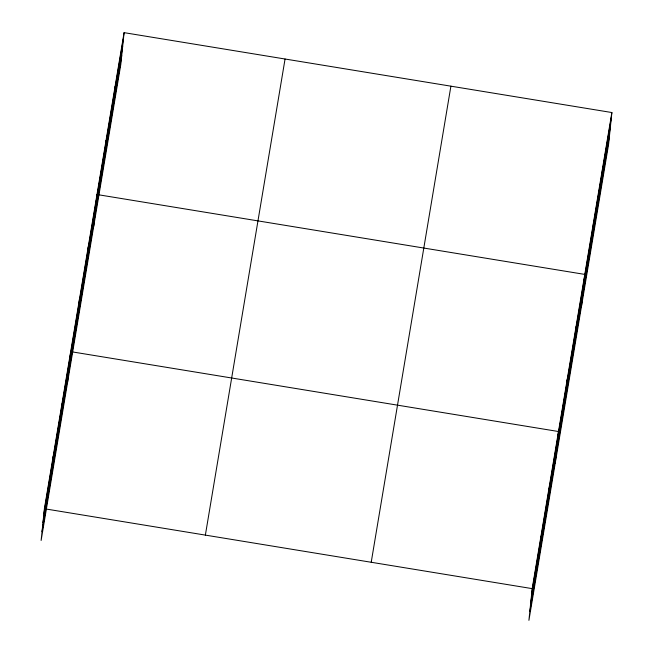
<?xml version="1.0" encoding="UTF-8"?>
<svg xmlns="http://www.w3.org/2000/svg" width="653" height="653" viewBox="0 0 653 653"><rect width="100%" height="100%" fill="white"/><g stroke="black" fill="none" stroke-linecap="round" stroke-linejoin="round"><path stroke-width="0.98" d="M124.086 32.65L44.396 508.744L41.123 540.464L120.813 64.369L124.086 32.65L611.877 112.536L608.604 144.256L528.914 620.35L532.187 588.631L611.877 112.536M52.648 461.385L53.162 456.374M61.415 409.015L61.929 404.003M67.422 383.352L70.695 351.632L558.486 431.519L555.205 463.238M78.948 304.274L79.462 299.262M87.714 251.903L88.228 246.891M93.714 226.24L96.995 194.521L584.786 274.407L581.505 306.126M105.508 145.578L106.031 140.566M114.544 91.624L115.059 86.604M540.439 541.272L540.953 536.26M549.206 488.901L549.72 483.889M566.731 384.16L567.253 379.148M575.497 331.789L576.019 326.778M593.299 225.465L593.814 220.453M602.327 171.502L602.85 166.491M43.882 513.756L123.572 37.662M42.967 522.571L122.658 46.477M42.029 531.656L121.719 55.554M205.369 535.109L285.059 59.015M371.214 562.266L450.905 86.172M531.673 593.642L611.363 117.548M530.758 602.458L610.449 126.364M529.82 611.535L609.51 135.44M44.396 508.744L532.187 588.631"/></g></svg>
